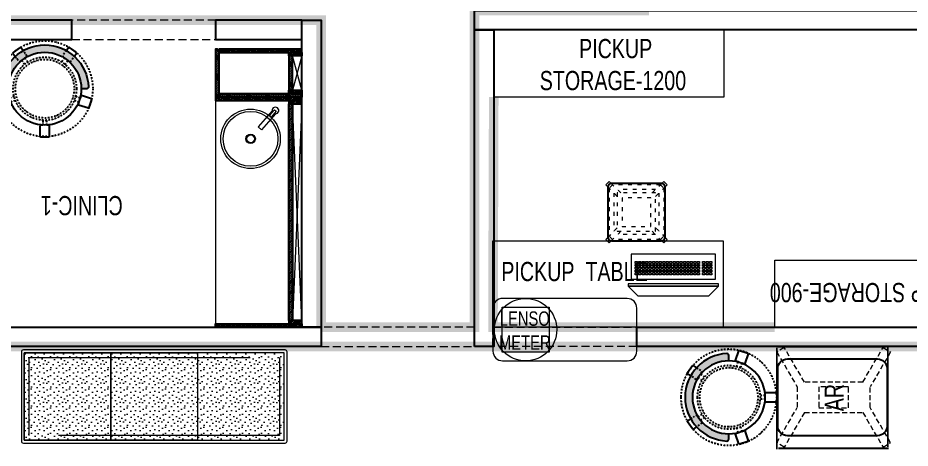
# Model space of a CAD drawing. Header units: feet. Extents: x 3387903 to 3402123, y -5461245 to -5443363.
# Drawn here: x 3390672 to 3395324, y -5448243 to -5446000 of the extents above; entities that cross this region are included whole.
import ezdxf

# ---------------------------------------------------------------- set-up
doc = ezdxf.new("R2010")
doc.units = ezdxf.units.FT
doc.header["$LTSCALE"] = 33
doc.header["$MEASUREMENT"] = 0
for name, pattern in [('a_p6_plan_L18$0$HIDDEN', [0.375, 0.25, -0.125]), ('ACAD_ISO03W100', [30, 12, -18]), ('DASHDOT2', [0.5, 0.25, -0.125, 0, -0.125]), ('DOT', [0.25, 0, -0.25]), ('HIDDEN2', [4.7624999999999975, 3.174999999999998, -1.587499999999999])]:
    doc.linetypes.add(name, pattern=pattern)
for name, color, linetype, lineweight in [('HATCH', 9, 'Continuous', 9), ('LENS-CURTAIN', 5, 'a_p6_plan_L18$0$HIDDEN', 9), ('LENS-FURNITURE', 13, 'Continuous', 9), ('LENS-HATCH', 251, 'Continuous', 5), ('LENS-PARTITION', 21, 'Continuous', 25), ('LENS-TEXT', 31, 'Continuous', 5), ('LENS_TEXT', 31, 'Continuous', 5), ('LK-EQPMT', 3, 'Continuous', 18), ('LK-FF&E FLOOR', 1, 'Continuous', 9), ('LK-FF&E WALL', 1, 'Continuous', 9), ('LK-FLUTTED FINISH', 20, 'Continuous', 30), ('LK-IT', 3, 'Continuous', 18), ('LK-MIRROR', 133, 'Continuous', 13), ('LK-TILES FINISH', 251, 'Continuous', 5), ('LN-ELEVATION-1', 81, 'Continuous', 25), ('LN-ELEVATION-2', 103, 'Continuous', 20), ('LN-ELEVATION-3', 125, 'Continuous', 18), ('LN-ELEVATION-4', 145, 'Continuous', 13), ('LN-ELEVATION-5', 167, 'Continuous', 5), ('LN-HATCH', 251, 'Continuous', 0)]:
    doc.layers.add(name, color=color, linetype=linetype, lineweight=lineweight)
doc.styles.add('LK TXT', font='GILC____.TTF', dxfattribs={"height": 100})
doc.styles.get("Standard").update_dxf_attribs({"font": 'GILC____.TTF'})
pattern_1 = [(44.99999999999998, (35858.5, -100655.3575484328), (-4.419417382415918, 4.419417382415923), [])]

# ---------------------------------------------------------------- blocks, each defined once
blk = doc.blocks.new('CLENS 600 TYPE 6')
at = {"layer": 'LN-ELEVATION-1', "ltscale": 0.5}
blk.add_lwpolyline([(130, -225), (-130, -225, -0.4142135623730951), (-150, -205), (-150, 55, -0.4142135623730951), (-130, 75), (130, 75, -0.4142135623730951), (150, 55), (150, -205, -0.4142135623730951)], format="xyb", close=True, dxfattribs=at)
at = {"layer": 'LN-ELEVATION-3', "linetype": 'ACAD_ISO03W100', "ltscale": 0.05}
for p, q in [((-100, 7.322330470196902), (-142.3743686703965, 49.69669914152472)), ((-142.3743686708621, -199.6966991410591), (-142.3743686708621, 49.69669914105907)), ((-82.3223304701969, 25), (-124.6966991401277, 67.374368671095)), ((124.696699141059, 67.3743686703965), (-124.6966991401277, 67.374368671095)), ((82.3223304701969, 25), (124.6966991401277, 67.374368671095)), ((100, 7.322330470196902), (142.3743686703965, 49.69669914152472)), ((142.3743686708621, -199.6966991410591), (142.3743686708621, 49.69669914105907)), ((-117.3743686703965, -174.6966991408262), (-117.3743686703965, 24.69669914152473)), ((99.69669914059341, 42.3743686703965), (-99.69669913966207, 42.374368671095)), ((117.3743686703965, -174.6966991408262), (117.3743686703965, 24.69669914152473)), ((-100, -157.3223304701969), (-142.3743686703965, -199.6966991415247)), ((-82.3223304701969, -175), (-124.6966991401277, -217.374368671095)), ((82.3223304701969, -175), (124.6966991401277, -217.374368671095)), ((100, -157.3223304701969), (142.3743686703965, -199.6966991415247)), ((124.696699141059, -217.3743686703965), (-124.6966991401277, -217.374368671095)), ((99.69669914059341, -192.3743686703965), (-99.69669913966207, -192.374368671095))]:
    blk.add_line(p, q, dxfattribs=at)
for points in [[(-132.2008663183078, 74.87853584764525), (-124.696699141059, 67.3743686703965), (-142.3743686708621, 49.69669914105907), (-149.8785358476452, 57.20086631807498)], [(132.2008663183078, 74.87853584764525), (124.696699141059, 67.3743686703965), (142.3743686708621, 49.69669914105907), (149.8785358476452, 57.20086631807498)], [(-132.2008663183078, -224.8785358476453), (-124.696699141059, -217.3743686703965), (-142.3743686708621, -199.6966991410591), (-149.8785358476452, -207.200866318075)], [(132.2008663183078, -224.8785358476453), (124.696699141059, -217.3743686703965), (142.3743686708621, -199.6966991410591), (149.8785358476452, -207.200866318075)]]:
    blk.add_lwpolyline(points, dxfattribs=at)
for points in [[(100, -175), (-100, -175), (-100, 25), (100, 25)], [(75, -150), (-75, -150), (-75, 0), (75, 0)]]:
    blk.add_lwpolyline(points, close=True, dxfattribs=at)
at = {"layer": 'LN-ELEVATION-5', "ltscale": 0.5}
for points in [[(-149.8785358476452, 57.20086631807498), (-160.0520382001995, 67.37436867062934), (-142.3743686708621, 85.05203819996677), (-132.2008663183078, 74.87853584787806)], [(149.8785358476452, 57.20086631807498), (160.0520382001995, 67.37436867062934), (142.3743686708621, 85.05203819996677), (132.2008663183078, 74.87853584787806)], [(-149.8785358476452, -207.200866318075), (-160.0520382001995, -217.3743686706294), (-142.3743686708621, -235.0520381999668), (-132.2008663183078, -224.8785358478781)], [(149.8785358476452, -207.200866318075), (160.0520382001995, -217.3743686706294), (142.3743686708621, -235.0520381999668), (132.2008663183078, -224.8785358478781)]]:
    blk.add_lwpolyline(points, dxfattribs=at)
blk = doc.blocks.new('*U24')
at = {"layer": 'LK-EQPMT', "ltscale": 12}
blk.add_lwpolyline([(5.986879315214991, 4.914598100478997), (-5.986879315214991, 4.914598100478997), (-5.986879315214991, -4.914598100478997), (5.986879315214991, -4.914598100478997)], close=True, dxfattribs=at)
blk = doc.blocks.new('*U25')
at = {"color": 0, "linetype": 'ByBlock', "lineweight": -2}
for p in [(0, 0), (17.96063794564497, 0), (35.92127589128995, 0), (53.88191383693492, 0), (71.8425517825799, 0), (89.80318972822487, 0), (107.7638276738698, 0), (125.7244656195148, 0), (143.6851035651598, 0), (161.6457415108048, 0), (179.6063794564497, 0), (197.5670174020947, 0), (215.5276553477397, 0), (233.4882932933847, 0), (251.4489312390296, 0), (269.4095691846746, 0), (287.3702071303196, 0), (305.3308450759646, 0), (323.2914830216096, 0), (-9e-16, -14.74379430143699), (-1.8e-15, -29.48758860287398), (-2.7e-15, -44.23138290431096), (17.96063794564497, -14.74379430143699), (17.96063794564497, -29.48758860287398), (17.96063794564497, -44.23138290431096), (35.92127589128995, -14.74379430143699), (35.92127589128995, -29.48758860287398), (35.92127589128995, -44.23138290431096), (53.88191383693492, -14.74379430143699), (53.88191383693492, -29.48758860287398), (53.88191383693492, -44.23138290431096), (71.8425517825799, -14.74379430143699), (71.8425517825799, -29.48758860287398), (71.8425517825799, -44.23138290431096), (89.80318972822487, -14.74379430143699), (89.80318972822487, -29.48758860287398), (89.80318972822487, -44.23138290431096), (107.7638276738698, -14.74379430143699), (107.7638276738698, -29.48758860287398), (107.7638276738698, -44.23138290431096), (125.7244656195148, -14.74379430143699), (125.7244656195148, -29.48758860287398), (125.7244656195148, -44.23138290431096), (143.6851035651598, -14.74379430143699), (143.6851035651598, -29.48758860287398), (143.6851035651598, -44.23138290431096), (161.6457415108048, -14.74379430143699), (161.6457415108048, -29.48758860287398), (161.6457415108048, -44.23138290431096), (179.6063794564497, -14.74379430143699), (179.6063794564497, -29.48758860287398), (179.6063794564497, -44.23138290431096), (197.5670174020947, -14.74379430143699), (197.5670174020947, -29.48758860287398), (197.5670174020947, -44.23138290431096), (215.5276553477397, -14.74379430143699), (215.5276553477397, -29.48758860287398), (215.5276553477397, -44.23138290431096), (233.4882932933847, -14.74379430143699), (233.4882932933847, -29.48758860287398), (233.4882932933847, -44.23138290431096), (251.4489312390296, -14.74379430143699), (251.4489312390296, -29.48758860287398), (251.4489312390296, -44.23138290431096), (269.4095691846746, -14.74379430143699), (269.4095691846746, -29.48758860287398), (269.4095691846746, -44.23138290431096), (287.3702071303196, -14.74379430143699), (287.3702071303196, -29.48758860287398), (287.3702071303196, -44.23138290431096), (305.3308450759646, -14.74379430143699), (305.3308450759646, -29.48758860287398), (305.3308450759646, -44.23138290431096), (323.2914830216096, -14.74379430143699), (323.2914830216096, -29.48758860287398), (323.2914830216096, -44.23138290431096), (-3.6e-15, -58.97517720574795), (17.96063794564497, -58.97517720574795), (35.92127589128994, -58.97517720574795), (53.88191383693492, -58.97517720574795), (71.8425517825799, -58.97517720574795), (89.80318972822487, -58.97517720574795), (107.7638276738698, -58.97517720574795), (125.7244656195148, -58.97517720574795), (143.6851035651598, -58.97517720574795), (161.6457415108048, -58.97517720574795), (179.6063794564497, -58.97517720574795), (197.5670174020947, -58.97517720574795), (215.5276553477397, -58.97517720574795), (233.4882932933847, -58.97517720574795), (251.4489312390296, -58.97517720574795), (269.4095691846746, -58.97517720574795), (287.3702071303196, -58.97517720574795), (305.3308450759646, -58.97517720574795), (323.2914830216096, -58.97517720574795)]:
    blk.add_blockref('*U24', p, dxfattribs=at)
blk = doc.blocks.new('*U22')
at = {"layer": 'LK-EQPMT', "ltscale": 12}
blk.add_lwpolyline([(5.986879315214991, 4.914598100478997), (-5.986879315214991, 4.914598100478997), (-5.986879315214991, -4.914598100478997), (5.986879315214991, -4.914598100478997)], close=True, dxfattribs=at)
blk = doc.blocks.new('*U23')
at = {"color": 0, "linetype": 'ByBlock', "lineweight": -2}
for p in [(0, 0), (17.96063794564497, 0), (35.92127589128995, 0), (-9e-16, -14.74379430143699), (-1.8e-15, -29.48758860287398), (-2.7e-15, -44.23138290431096), (17.96063794564497, -14.74379430143699), (17.96063794564497, -29.48758860287398), (17.96063794564497, -44.23138290431096), (35.92127589128995, -14.74379430143699), (35.92127589128995, -29.48758860287398), (35.92127589128995, -44.23138290431096), (-3.6e-15, -58.97517720574795), (17.96063794564497, -58.97517720574795), (35.92127589128994, -58.97517720574795)]:
    blk.add_blockref('*U22', p, dxfattribs=at)
blk = doc.blocks.new('*U17')
at = {"ltscale": 12}
blk.add_lwpolyline([(8.040144996717572, 2.91038e-11), (8.040144996717572, 129.0940371821052), (448.0401449967176, 129.0940371821052), (448.0401449967176, 2.91038e-11)], close=True, dxfattribs=at)
for name, p in [('*U25', (35.16895717114949, 101.6202952143818)), ('*U23', (386.6121428576974, 101.6202952143818))]:
    blk.add_blockref(name, p)
blk = doc.blocks.new('Pickup table PC')
at = {"layer": 'LN-ELEVATION-2', "ltscale": 0.5}
for points in [[(470, 50), (0, 50), (0, 62), (470, 62)], [(420, 0), (50, 0), (0, 50), (470, 50)]]:
    blk.add_lwpolyline(points, close=True, dxfattribs=at)
blk = doc.blocks.new('rtf')
at = {"color": 0, "linetype": 'ByBlock', "lineweight": -2}
for p, q in [((16425.26329468148, -172793.1007600746), (16535.26329468148, -172793.1007600746)), ((16535.26329468148, -172793.1007600746), (16535.26329468148, -172817.1007600746)), ((16412.5253540573, -172798.8148984113), (16452.40026456733, -172798.8148984113)), ((16412.5253540573, -172810.8148984113), (16412.5253540573, -172798.8148984113)), ((16412.5253540573, -172810.8148984113), (16452.40026456733, -172810.8148984113)), ((16425.26329468148, -172817.1007600746), (16535.26329468148, -172817.1007600746))]:
    blk.add_line(p, q, dxfattribs=at)
for centre, radius, start, end in [((16412.5253540573, -172805.1007600746), 17.5, 21.05058810897431, 340.9421780194656), ((16444.53660690578, -172804.8148984114), 9.891264419597851, 322.656233941354, 37.34376605891414)]:
    blk.add_arc(centre, radius, start, end, dxfattribs=at)
blk = doc.blocks.new('dsg')
at = {"color": 0, "linetype": 'ByBlock', "lineweight": -2}
for radius in [155, 143, 25, 20]:
    blk.add_circle((11491.5035008227, -171102.5847399924), radius, dxfattribs=at)
blk.add_blockref('rtf', (-5117.472106590168, 1702.9323767405), dxfattribs=at)
blk = doc.blocks.new('CLINIC - CABINET SINK')
at = {"layer": 'LN-HATCH', "ltscale": 0.5}
h = blk.add_hatch(dxfattribs=at)
h.set_pattern_fill('ANSI31', color=256, scale=2)
h.set_pattern_definition([(45, (4052861.500382861, 1708016.355767586), (-4.490128060534575, 4.490128060534575), [])])
h.paths.add_polyline_path([(-563.359543572413, 156.9999999999999), (564.640456427587, 156.9999999999999), (564.640456427587, 174.9999999999999), (-563.359543572413, 174.9999999999999)])
h.paths.add_polyline_path([(582.6404564275867, 225), (600.6404564275867, 225), (600.6404564275867, -225), (582.6404564275867, -225)])
h.paths.add_polyline_path([(564.640456427587, 225), (582.6404564275867, 225), (582.6404564275867, 156.9999999999999), (564.640456427587, 156.9999999999999)])
h.paths.add_polyline_path([(-581.359543572413, 225), (-599.359543572413, 225), (-599.359543572413, -225), (-581.359543572413, -225)])
h.paths.add_polyline_path([(-581.359543572413, 225), (-563.359543572413, 225), (-563.359543572413, 156.9999999999999), (-581.359543572413, 156.9999999999999)])
at = {"layer": 'LN-ELEVATION-1', "ltscale": 0.5}
for points in [[(-581.359543572413, 225), (-599.359543572413, 225), (-599.359543572413, -225), (-581.359543572413, -225)], [(-581.359543572413, 225), (-563.359543572413, 225), (-563.359543572413, 156.9999999999999), (-581.359543572413, 156.9999999999999)], [(564.640456427587, 225), (582.6404564275867, 225), (582.6404564275867, 156.9999999999999), (564.640456427587, 156.9999999999999)], [(582.6404564275867, 225), (600.6404564275867, 225), (600.6404564275867, -225), (582.6404564275867, -225)], [(-563.359543572413, 156.9999999999999), (564.640456427587, 156.9999999999999), (564.640456427587, 174.9999999999999), (-563.359543572413, 174.9999999999999)]]:
    blk.add_lwpolyline(points, close=True, dxfattribs=at)
at = {"layer": 'LN-ELEVATION-2', "ltscale": 0.5}
blk.add_line((582.6404564275867, -225), (-581.359543572413, -225), dxfattribs=at)
at = {"layer": 'LN-HATCH', "ltscale": 0.5}
for p, q in [((564.640456427587, 225), (-563.359543572413, 174.9999999999999)), ((-563.359543572413, 225), (564.640456427587, 174.9999999999999))]:
    blk.add_line(p, q, dxfattribs=at)
at = {"layer": 'LN-ELEVATION-3', "xscale": -1, "rotation": 41.1558274151866}
blk.add_blockref('dsg', (-103569.3304926871, 136346.6509754679), dxfattribs=at)
blk = doc.blocks.new('CLINIC - MOP CLOSET')
at = {"layer": 'LN-HATCH', "ltscale": 0.5}
h = blk.add_hatch(dxfattribs=at)
h.set_pattern_fill('ANSI31', color=256, scale=50, angle=360)
h.set_pattern_definition(pattern_1)
h.paths.add_polyline_path([(-106.3595435724128, 216), (-124.3595435724128, 216), (-124.3595435724128, -216), (-106.3595435724128, -216)])
h = blk.add_hatch(dxfattribs=at)
h.set_pattern_fill('ANSI31', color=256, scale=50, angle=360)
h.set_pattern_definition(pattern_1)
h.paths.add_polyline_path([(-106.3595435724128, 216), (-88.35954357241282, 216), (-88.35954357241282, 148), (-106.3595435724128, 148)])
h = blk.add_hatch(dxfattribs=at)
h.set_pattern_fill('ANSI31', color=256, scale=50, angle=360)
h.set_pattern_definition(pattern_1)
h.paths.add_polyline_path([(89.64045642758717, 216), (107.6404564275872, 216), (107.6404564275872, 148), (89.64045642758717, 148)])
h = blk.add_hatch(dxfattribs=at)
h.set_pattern_fill('ANSI31', color=256, scale=50, angle=360)
h.set_pattern_definition(pattern_1)
h.paths.add_polyline_path([(107.6404564275872, 216), (125.6404564275872, 216), (125.6404564275872, -216), (107.6404564275872, -216)])
h = blk.add_hatch(dxfattribs=at)
h.set_pattern_fill('ANSI31', color=256, scale=50, angle=360)
h.set_pattern_definition(pattern_1)
h.paths.add_polyline_path([(-88.35954357241282, 148), (89.64045642758717, 148), (89.64045642758717, 166), (-88.35954357241282, 166)])
h = blk.add_hatch(dxfattribs=at)
h.set_pattern_fill('ANSI31', color=256, scale=50, angle=360)
h.set_pattern_definition([(44.99999999999998, (35894.5, -101037.3575484328), (-4.419417382415918, 4.419417382415923), [])])
h.paths.add_polyline_path([(-115.3595435724055, -216), (-124.3595435724128, -225), (-124.3595435724128, -234), (125.6404564275872, -234), (125.6404564275872, -216)])
at = {"layer": 'LN-ELEVATION-1', "ltscale": 0.5}
for points in [[(-106.3595435724128, 216), (-124.3595435724128, 216), (-124.3595435724128, -216), (-106.3595435724128, -216)], [(-106.3595435724128, 216), (-88.35954357241282, 216), (-88.35954357241282, 148), (-106.3595435724128, 148)], [(89.64045642758717, 216), (107.6404564275872, 216), (107.6404564275872, 148), (89.64045642758717, 148)], [(107.6404564275872, 216), (125.6404564275872, 216), (125.6404564275872, -216), (107.6404564275872, -216)], [(-88.35954357241282, 148), (89.64045642758717, 148), (89.64045642758717, 166), (-88.35954357241282, 166)], [(-124.3595435724128, -225), (-124.3595435724128, -234), (125.6404564275872, -234), (125.6404564275872, -216), (-115.3595435724128, -216)]]:
    blk.add_lwpolyline(points, close=True, dxfattribs=at)
at = {"layer": 'LN-HATCH', "ltscale": 0.5}
for p, q in [((89.64045642758717, 216), (-88.35954357241282, 166)), ((-88.35954357241282, 216), (89.64045642758717, 166))]:
    blk.add_line(p, q, dxfattribs=at)
blk = doc.blocks.new('DR STOOL')
at = {"layer": 'HATCH'}
h = blk.add_hatch(dxfattribs=at)
h.set_pattern_fill('ANSI36', color=250, angle=-90.00000000000001)
h.set_pattern_definition([(315, (-227.8099174643867, 917.3997257252777), (6.173926083235043, -1.683798022700468), [7.9375, -1.587499999999999, 0, -1.587499999999999])])
edge = h.paths.add_edge_path()
edge.add_line((-190.0000000041909, 4.511094e-10), (-218.6899174675346, 4.511094e-10))
edge.add_arc((-218.6899174670689, 9.120000000388245), 9.119999999940092, 177.6119845363388, 269.9999999996136, ccw=False)
edge.add_arc((-1.8626451e-09, 3.565219e-10), 228.000000002257, 2.3880154632688004, 177.6119845367313, ccw=False)
edge.add_arc((218.6899174633436, 9.120000000497384), 9.120000000051716, -90.00000000034493, 2.3880154629299, ccw=False)
edge.add_line((218.6899174633436, 4.511094e-10), (190, 4.511094e-10))
edge.add_arc((-1.8626451e-09, 4.511094e-10), 190.000000001979, -1.27e-14, 180)
at = {"layer": 'LN-ELEVATION-1', "color": 1, "ltscale": 100}
for p, q in [((-165.2704676063731, 189.0243927398114), (-165.9069543029182, 185.0820035930228)), ((-128.6221585394814, 215.4841044476634), (-165.2704676063731, 189.0243927398114)), ((-124.7228340068832, 214.8545704018979), (-128.6221585394814, 215.4841044476634)), ((-112.6981821293011, 198.1996966340157), (-124.7228340068832, 214.8545704018979)), ((124.7553772013634, 214.9803744515593), (112.5488144652918, 198.2845540212292)), ((128.7014972954057, 215.5933048763618), (124.7553772013634, 214.9803744515593)), ((128.7014972954057, 215.5933048763618), (124.7553772013634, 214.9803744515593)), ((165.1911288509145, 188.915192311113), (128.7014972954057, 215.5933048763618)), ((165.1911288509145, 188.915192311113), (128.7014972954057, 215.5933048763618)), ((165.7973639420234, 185.0121775862135), (165.1911288509145, 188.915192311113)), ((165.7973639420234, 185.0121775862135), (165.1911288509145, 188.915192311113)), ((-165.9069543029182, 185.0820035930228), (-153.8003208162263, 168.3135803133482)), ((153.6734594982117, 168.4294150282658), (165.7973639420234, 185.0121775862135)), ((-191.2928382232785, -35.45407700946089), (-242.9550312487409, -52.24013893969095)), ((-187.9259491492994, -37.1695928365807), (-191.2928382232785, -35.45407700946089)), ((-184.1424400564283, -48.81403796559607), (-187.9259491492994, -37.1695928365807)), ((188.0651108901948, -36.96233201187715), (184.0504167033359, -49.19388854173303)), ((191.3981811110861, -35.27656588272658), (188.0651108901948, -36.96233201187715)), ((243.0100176925771, -52.21682526778022), (191.3981811110861, -35.27656588272658)), ((-242.9550312487409, -52.24013893969095), (-244.7482102331705, -55.75945052818861)), ((-244.7482102331705, -55.75945052818861), (-230.7800458371639, -98.74904560100549)), ((-227.2218665438704, -100.5620286722478), (-175.5596735184081, -83.7759667420105)), ((-173.8639617776498, -80.4479453730819), (-177.8421125086024, -68.2044548037811)), ((-175.5596735184081, -83.7759667420105), (-173.8639617776498, -80.4479453730819)), ((177.6922140880488, -68.56540505095472), (173.8739495249465, -80.1985000452405)), ((173.8739495249465, -80.1985000452405), (175.5794035866856, -83.5704969359358)), ((175.5794035866856, -83.5704969359358), (227.1912401677109, -100.5107563209894)), ((230.715890809428, -98.7280946081737), (244.8123673382215, -55.78040257930116)), ((244.8123673382215, -55.78040257930116), (243.0100176925771, -52.21682526778022)), ((-230.7800458371639, -98.74904560100549), (-227.2218665438704, -100.5620286722478)), ((227.1912401677109, -100.5107563209894), (230.715890809428, -98.7280946081737)), ((-22.72193054761737, -190.2142363802995), (-25.39390889601782, -192.886214728569)), ((-25.39390889601782, -192.886214728569), (-25.39390889601782, -247.2070584567482)), ((-10.47823652112856, -190.2142363802995), (-22.72193054761737, -190.2142363802995)), ((22.78362171910703, -190.2142363802995), (9.910054048988968, -190.2142363802995)), ((25.42475448176265, -192.8553691428751), (22.78362171910703, -190.2142363802995)), ((25.42475448176265, -247.1762128710543), (25.42475448176265, -192.8553691428751)), ((-25.39390889601782, -247.2070584567482), (-22.60096735274419, -250)), ((-22.60096735274419, -250), (22.60096735274419, -250)), ((22.60096735274419, -250), (25.42475448176265, -247.1762128710543))]:
    blk.add_line(p, q, dxfattribs=at)
at = {"layer": 'LN-ELEVATION-1', "linetype": 'DASHDOT2'}
for p, q in [((-92.92521573789418, 170.8129362839827), (-112.6981821293011, 198.1996966340157)), ((112.5488144652918, 198.2845540212292), (92.69529851106927, 171.1294289919315)), ((-153.8003208162263, 168.3135803133482), (-134.1093360339291, 141.0403694751003)), ((-134.1093360339291, 141.0403694751003), (-130.4219571123831, 140.4450534014686)), ((-130.4219571123831, 140.4450534014686), (-119.9844727469608, 147.9808124662595)), ((-119.9844727469608, 147.9808124662595), (-105.3687285655178, 126.9741353208374)), ((-103.4542870586738, 159.9154408004979), (-93.52748446213081, 167.0824927485227)), ((-88.15393704269081, 139.4771787207864), (-103.4542870586738, 159.9154408004979)), ((-93.52748446213081, 167.0824927485227), (-92.92521573789418, 170.8129362839827)), ((103.6608748426661, 159.8406005539291), (88.19885099539533, 139.4487815762331)), ((92.69529851106927, 171.1294289919315), (93.26858203159645, 167.4385604566923)), ((93.26858203159645, 167.4385604566923), (103.6608748426661, 159.8406005539291)), ((105.4096150295809, 126.94019481352), (120.1194891873747, 147.8074627162714)), ((120.1194891873747, 147.8074627162714), (130.0033113472163, 140.5812532722048)), ((130.0033113472163, 140.5812532722048), (133.7372852512635, 141.1612321265929)), ((133.7372852512635, 141.1612321265929), (153.6734594982117, 168.4294150282658)), ((-159.954806596972, -40.49024384317454), (-184.1424400564283, -48.81403796559607)), ((184.0504167033359, -49.19388854173303), (159.8786162491887, -40.79004861696012)), ((-177.8421125086024, -68.2044548037811), (-153.4148110738024, -60.73628028803068)), ((153.3006618716754, -61.02382378749462), (177.6922140880488, -68.56540505095472)), ((-10.92024635523557, -164.6382343793375), (-10.47823652112856, -190.2142363802995)), ((9.910054048988968, -190.2142363802995), (10.35584833659231, -164.674698740353))]:
    blk.add_line(p, q, dxfattribs=at)
at = {"layer": 'LN-ELEVATION-1', "color": 1, "ltscale": 100}
blk.add_lwpolyline([(-190.0000000023283, 0), (-218.6899174656719, 0, -0.4264743413925903), (-227.8019973598421, 9.5, -0.959166304662544), (227.8019973593764, 9.5, -0.4264743413925903), (218.6899174647406, 0), (190.0000000013969, 0)], format="xyb", dxfattribs=at)
at = {"layer": 'LN-ELEVATION-1', "linetype": 'DASHDOT2'}
for radius in [250, 165, 153]:
    blk.add_circle((0, 0), radius, dxfattribs=at)
at = {"layer": 'LN-ELEVATION-1', "color": 1, "ltscale": 100}
blk.add_circle((0, 0), 190, dxfattribs=at)
blk = doc.blocks.new('AR')
at = {"layer": 'LN-ELEVATION-2', "linetype": 'DOT', "lineweight": 25}
blk.add_lwpolyline([(0, 13.41378593863919), (530, 13.41378593863919), (530, 593.4137859386392), (0, 593.4137859386392)], close=True, dxfattribs=at)
at = {"layer": 'LN-ELEVATION-2', "lineweight": 25}
blk.add_lwpolyline([(465, 68.22063546301797), (465, 538.2206354630179, 0.4142135623730951), (415, 588.2206354630177), (115, 588.2206354630177, 0.4142135623730951), (65, 538.2206354630179), (65, 68.22063546301797, 0.4142135623730951), (115, 18.22063546301797), (415, 18.22063546301797, 0.4142135623730951)], format="xyb", close=True, dxfattribs=at)
at = {"layer": 'LN-ELEVATION-4', "linetype": 'HIDDEN2', "ltscale": 0.25}
for points in [[(185.8456009030342, 448.8780772723258), (5.888936847448348, 554.0078910568263), (28.48512306064368, 593.350836840691), (211.0874861851335, 486.6754184374586)], [(344.154399111867, 448.8780772762837), (524.1110631600021, 554.0078910947777), (501.5148769393563, 593.3508368753828), (318.9125138223171, 486.6754184374586)], [(211.0874861851335, 486.6754184376913), (318.9125138223171, 486.6754184376913)], [(185.8456009030342, 144.472759603057), (185.8456009030342, 448.8780772723258)], [(344.154399111867, 448.8780772762837), (344.154399111867, 144.4727595990989)], [(185.8456009030342, 144.472759603057), (5.888936847448348, 39.34294581855647), (28.48512306064368, 3.46917659e-08), (211.0874861851335, 106.6754184379242)], [(344.154399111867, 144.4727595990989), (524.1110631600021, 39.34294578060508), (501.5148769393563, 0), (318.9125138223171, 106.6754184379242)], [(318.9125138223171, 106.6754184376914), (211.0874861851335, 106.6754184376914)]]:
    blk.add_lwpolyline(points, dxfattribs=at)
blk.add_lwpolyline([(210.8456009030342, 373.9866790841333), (319.154399111867, 373.9866790841333), (319.154399111867, 219.3641577917151), (210.8456009030342, 219.3641577917151)], close=True, dxfattribs=at)
blk = doc.blocks.new('3 seater Bench 1385')
at = {"layer": 'LENS-HATCH', "lineweight": 0}
h = blk.add_hatch(dxfattribs=at)
h.set_pattern_fill('STIP1', color=177, scale=100, angle=269.9999999999999, pattern_type=2)
h.set_pattern_definition([(270, (6617025.245374651, -170439.1063060568), (100, -1.516e-13), [0, -100]), (270, (6617009.245374652, -170451.1063060568), (100, -1.516e-13), [0, -100]), (270, (6616985.245374652, -170446.1063060568), (100, -1.516e-13), [0, -100]), (270, (6616962.245374652, -170481.1063060568), (100, -1.516e-13), [0, -100]), (270, (6616998.245374652, -170478.1063060568), (100, -1.516e-13), [0, -100]), (270, (6617022.245374652, -170505.1063060568), (100, -1.516e-13), [0, -100]), (270, (6617029.245374651, -170470.1063060568), (100, -1.516e-13), [0, -100]), (270, (6616988.245374651, -170512.1063060568), (100, -1.516e-13), [0, -100]), (270, (6616956.245374652, -170507.1063060568), (100, -1.516e-13), [0, -100]), (270, (6616941.245374651, -170433.1063060568), (100, -1.516e-13), [0, -100]), (270, (6616961.245374652, -170451.1063060568), (100, -1.516e-13), [0, -100]), (270, (6616942.245374652, -170465.1063060568), (100, -1.516e-13), [0, -100]), (270, (6617006.245374652, -170526.1063060568), (100, -1.516e-13), [0, -100]), (270, (6616981.245374652, -170494.1063060568), (100, -1.516e-13), [0, -100]), (270, (6617014.245374652, -170486.1063060568), (100, -1.516e-13), [0, -100]), (270, (6617005.245374651, -170503.1063060568), (100, -1.516e-13), [0, -100]), (270, (6616978.245374651, -170467.1063060568), (100, -1.516e-13), [0, -100]), (270, (6617032.245374652, -170495.1063060568), (100, -1.516e-13), [0, -100]), (270, (6616973.245374651, -170526.1063060568), (100, -1.516e-13), [0, -100]), (270, (6616943.245374651, -170523.1063060568), (100, -1.516e-13), [0, -100])])
h.paths.add_polyline_path([(677.5000000004657, 227.5), (225.8333333334885, 227.5), (225.8333333334885, -227.5), (677.5000000004657, -227.5)])
h.paths.add_polyline_path([(-225.8333333334885, 227.5), (225.8333333334885, 227.5), (225.8333333334885, -227.5), (-225.8333333334885, -227.5)])
h.paths.add_polyline_path([(-677.5000000004657, 227.5), (-225.8333333334885, 227.5), (-225.8333333334885, -227.5), (-677.5000000004657, -227.5)])
at = {"layer": 'LN-ELEVATION-2', "ltscale": 0.5}
for points in [[(-677.5000000004657, 227.5), (-225.8333333334885, 227.5), (-225.8333333334885, -227.5), (-677.5000000004657, -227.5)], [(-225.8333333334885, 227.5), (225.8333333334885, 227.5), (225.8333333334885, -227.5), (-225.8333333334885, -227.5)], [(677.5000000004657, 227.5), (225.8333333334885, 227.5), (225.8333333334885, -227.5), (677.5000000004657, -227.5)]]:
    blk.add_lwpolyline(points, close=True, dxfattribs=at)
at = {"layer": 'LN-ELEVATION-5', "ltscale": 0.5}
blk.add_lwpolyline([(682.4999999995343, 242.5), (-682.5000000004655, 242.5, 0.4142135623730951), (-692.5000000004655, 232.5), (-692.5000000004655, -232.5, 0.4142135623730951), (-682.5000000004655, -242.5), (682.4999999995343, -242.5, 0.4142135623730951), (692.4999999995343, -232.5), (692.4999999995343, 232.5, 0.4142135623730951)], format="xyb", close=True, dxfattribs=at)
blk.add_lwpolyline([(677.4999999995343, 227.5), (-677.5000000004657, 227.5), (-677.5000000004657, -227.5), (677.4999999995343, -227.5)], close=True, dxfattribs=at)
at = {"layer": 'LN-ELEVATION-5', "linetype": 'HIDDEN2', "ltscale": 11}
blk.add_lwpolyline([(-652.5000000004657, 202.5), (652.5000000004657, 202.5), (652.5000000004657, -202.5), (-652.5000000004657, -202.5)], close=True, dxfattribs=at)

msp = doc.modelspace()

# ---------------------------------------------------------------- linework, layer by layer
at = {"layer": 'LENS-CURTAIN', "ltscale": 5}
for points in [[(3391703.089914821, -5446012.957060749), (3390953.089914821, -5446012.957060749), (3390953.089914821, -5446112.957060749), (3391703.089914821, -5446112.957060749)], [(3392253.089835151, -5447712.957057431), (3393053.089835151, -5447712.957057431), (3393053.089835151, -5447612.95705743), (3392253.089835151, -5447612.95705743)], [(3393149.150371258, -5447612.956978895), (3393899.150371258, -5447612.956978895), (3393899.150371258, -5447712.956978895), (3393149.150371258, -5447712.956978895)]]:
    msp.add_lwpolyline(points, close=True, dxfattribs=at)
at = {"layer": 'LENS-PARTITION'}
for points in [[(3395618.089832961, -5446062.9569789), (3393053.089832961, -5446062.956978898), (3393053.089832961, -5445962.95706075), (3395618.089832961, -5445962.957060753)], [(3390953.089914821, -5446012.95706075), (3389753.089914813, -5446012.95706075), (3389753.089914813, -5446112.95706075), (3390953.089914821, -5446112.95706075)], [(3391703.089914821, -5446112.957060749), (3392153.089914813, -5446112.957060749), (3392153.089914813, -5446012.95706075), (3391703.089914821, -5446012.95706075)], [(3392153.089914814, -5446012.95706075), (3392253.089914814, -5446012.95706075), (3392253.089914814, -5447612.95706075), (3392153.089914814, -5447612.95706075)], [(3393053.089835151, -5447712.957060747), (3393053.089833196, -5446062.956978898), (3393153.089833197, -5446062.956978898), (3393153.089835152, -5447712.957060747)], [(3392253.089835151, -5447612.95706075), (3392253.089835151, -5447712.957060749), (3388153.089832961, -5447712.956978897), (3388153.089832961, -5447612.956978897)], [(3395518.089832961, -5447712.957330152), (3393899.150371258, -5447712.957240351), (3393899.150371258, -5447612.957240351), (3395518.089832961, -5447612.957330151)]]:
    msp.add_lwpolyline(points, close=True, dxfattribs=at)
at = {"layer": 'LK-EQPMT'}
msp.add_lwpolyline([(3393196.254016128, -5447742.957065918), (3393196.254016128, -5447507.957065917), (3393442.254016128, -5447507.957065917), (3393442.254016128, -5447742.957065918)], close=True, dxfattribs=at)
at = {"layer": 'LK-FF&E WALL'}
for points in [[(3393153.089833638, -5446412.956980368), (3393153.089833638, -5446062.956980369), (3394353.089833638, -5446062.956980366), (3394353.089833638, -5446412.956980366)], [(3394349.150367123, -5447612.957060747), (3393149.150371258, -5447612.957060747), (3393149.150371258, -5447162.957060746), (3394349.150367123, -5447162.957060746)], [(3395518.089832968, -5447262.95706075), (3395518.089832968, -5447612.95706075), (3394618.089832968, -5447612.95706075), (3394618.089832968, -5447262.95706075)], [(3393899.150371258, -5447712.957068696), (3393899.150371258, -5447612.956889092), (3393899.150371258, -5447612.957060747), (3393899.150371258, -5447712.957240351)]]:
    msp.add_lwpolyline(points, close=True, dxfattribs=at)
msp.add_lwpolyline([(3393899.150371258, -5447737.957061406), (3393899.150371258, -5447512.957070428, 0.4142135623730951), (3393849.150371258, -5447462.957070428), (3393199.150371259, -5447462.957070428, 0.4142135623730951), (3393149.150371258, -5447512.957070428), (3393149.150371258, -5447737.957061406, 0.4142135623730951), (3393199.150371259, -5447787.957061406), (3393849.150371258, -5447787.957061406, 0.4142135623730951)], format="xyb", close=True, dxfattribs=at)
msp.add_circle((3393319.254016128, -5447625.457065917), 162.4999954886734, dxfattribs=at)
at = {"layer": 'LK-FLUTTED FINISH', "linetype": 'ACAD_ISO03W100', "ltscale": 0.05, "const_width": 50}
msp.add_lwpolyline([(3395618.089832961, -5447572.956978929), (3395618.089832961, -5447712.957060747), (3392253.089835151, -5447712.957057431)], dxfattribs=at)
at = {"layer": 'LK-MIRROR', "linetype": 'ACAD_ISO03W100', "ltscale": 0.05, "const_width": 50}
msp.add_lwpolyline([(3392253.089835151, -5447712.957060749), (3388403.089832961, -5447712.957060755)], dxfattribs=at)
at = {"layer": 'LK-TILES FINISH', "color": 212, "linetype": 'ACAD_ISO03W100', "ltscale": 0.05, "const_width": 50}
for points in [[(3393953.089832961, -5445212.956978897), (3389753.089914813, -5445212.956978897), (3389753.089914813, -5446012.956978897), (3392253.089914814, -5446012.95706075), (3392253.089835151, -5447612.95705743)], [(3392253.089914814, -5447612.95705743), (3393053.089835151, -5447612.957056422), (3393053.089832961, -5445962.95706075), (3393963.431500973, -5445962.957060751)], [(3394618.089832968, -5447612.95728023), (3393149.150371258, -5447612.956978895), (3393153.089833638, -5446412.956980368)]]:
    msp.add_lwpolyline(points, dxfattribs=at)

# ---------------------------------------------------------------- block references
at = {"layer": 'LENS-FURNITURE'}
msp.add_blockref('DR STOOL', (3390812.22936091, -5446369.682972367), dxfattribs=at)
at = {"layer": 'LENS-FURNITURE', "xscale": -1, "rotation": 90}
msp.add_blockref('DR STOOL', (3394378.750028865, -5447977.956978897), dxfattribs=at)
at = {"layer": 'LK-EQPMT', "xscale": -1, "rotation": 90}
msp.add_blockref('AR', (3395222.163814803, -5447712.956978897), dxfattribs=at)
at = {"layer": 'LK-FF&E FLOOR'}
msp.add_blockref('3 seater Bench 1385', (3391382.989230188, -5447973.785505459), dxfattribs=at)
at = {"layer": 'LK-FF&E WALL', "rotation": 270}
msp.add_blockref('CLINIC - MOP CLOSET', (3391937.089914813, -5446287.316604322), dxfattribs=at)
at = {"layer": 'LK-FF&E WALL', "xscale": -1}
for name, p, rotation in [('CLINIC - CABINET SINK', (3391928.089914813, -5447013.597517177), 270), ('CLENS 600 TYPE 6', (3393897.376234413, -5447087.957060747), 180)]:
    msp.add_blockref(name, p, dxfattribs=dict(at, rotation=rotation))
at = {"layer": 'LK-IT', "ltscale": 0.5, "xscale": -1, "rotation": 180}
msp.add_blockref('*U17', (3393861.568448869, -5447232.61837797), dxfattribs=at)
at = {"layer": 'LK-IT', "xscale": -1}
msp.add_blockref('Pickup table PC', (3394324.608593866, -5447448.833465734), dxfattribs=at)

# ---------------------------------------------------------------- texts
at = {"layer": 'LENS-TEXT', "color": 0, "linetype": 'Continuous', "ltscale": 3, "attachment_point": 5, "style": 'LK TXT'}
for s, width, gutter_width, insert, char_height in [(' PICKUP STORAGE-1200', 1099.486866972408, 0.9999999999999992, (3393774.672034493, -5446244.50246779), 100), ('PICKUP  TABLE  ', 783.9636358173434, 0.9999999999999992, (3393574.212982691, -5447323.110347177), 100), ('LENSO\\PMETER', 353.0555573365615, 0.5, (3393314.953929017, -5447630.274567497), 75)]:
    msp.add_mtext_dynamic_manual_height_columns(s, width=width, gutter_width=gutter_width, heights=[0], dxfattribs=dict(at, insert=insert, char_height=char_height))
at = {"layer": 'LENS-TEXT', "color": 0, "linetype": 'Continuous', "ltscale": 3, "char_height": 100, "attachment_point": 5, "style": 'LK TXT'}
for s, width, gutter_width, insert, rotation in [(' PICKUP STORAGE-900', 1099.486866972408, 0.9999999999999992, (3395165.007632113, -5447431.411573328), 180.00000000000006), ('AR', 237.4408088319178, 12.5, (3394928.234472922, -5447979.614015804), 90)]:
    msp.add_mtext_dynamic_manual_height_columns(s, width=width, gutter_width=gutter_width, heights=[0], dxfattribs=dict(at, insert=insert, rotation=rotation))
at = {"layer": 'LENS_TEXT', "linetype": 'Continuous', "ltscale": 3, "insert": (3391005.176954965, -5446978.189469221), "char_height": 100, "attachment_point": 5, "rotation": 180}
msp.add_mtext_dynamic_manual_height_columns('CLINIC-1', width=958.3122766229541, gutter_width=0.9999999999999992, heights=[0], dxfattribs=at)

doc.saveas('drawing.dxf')
